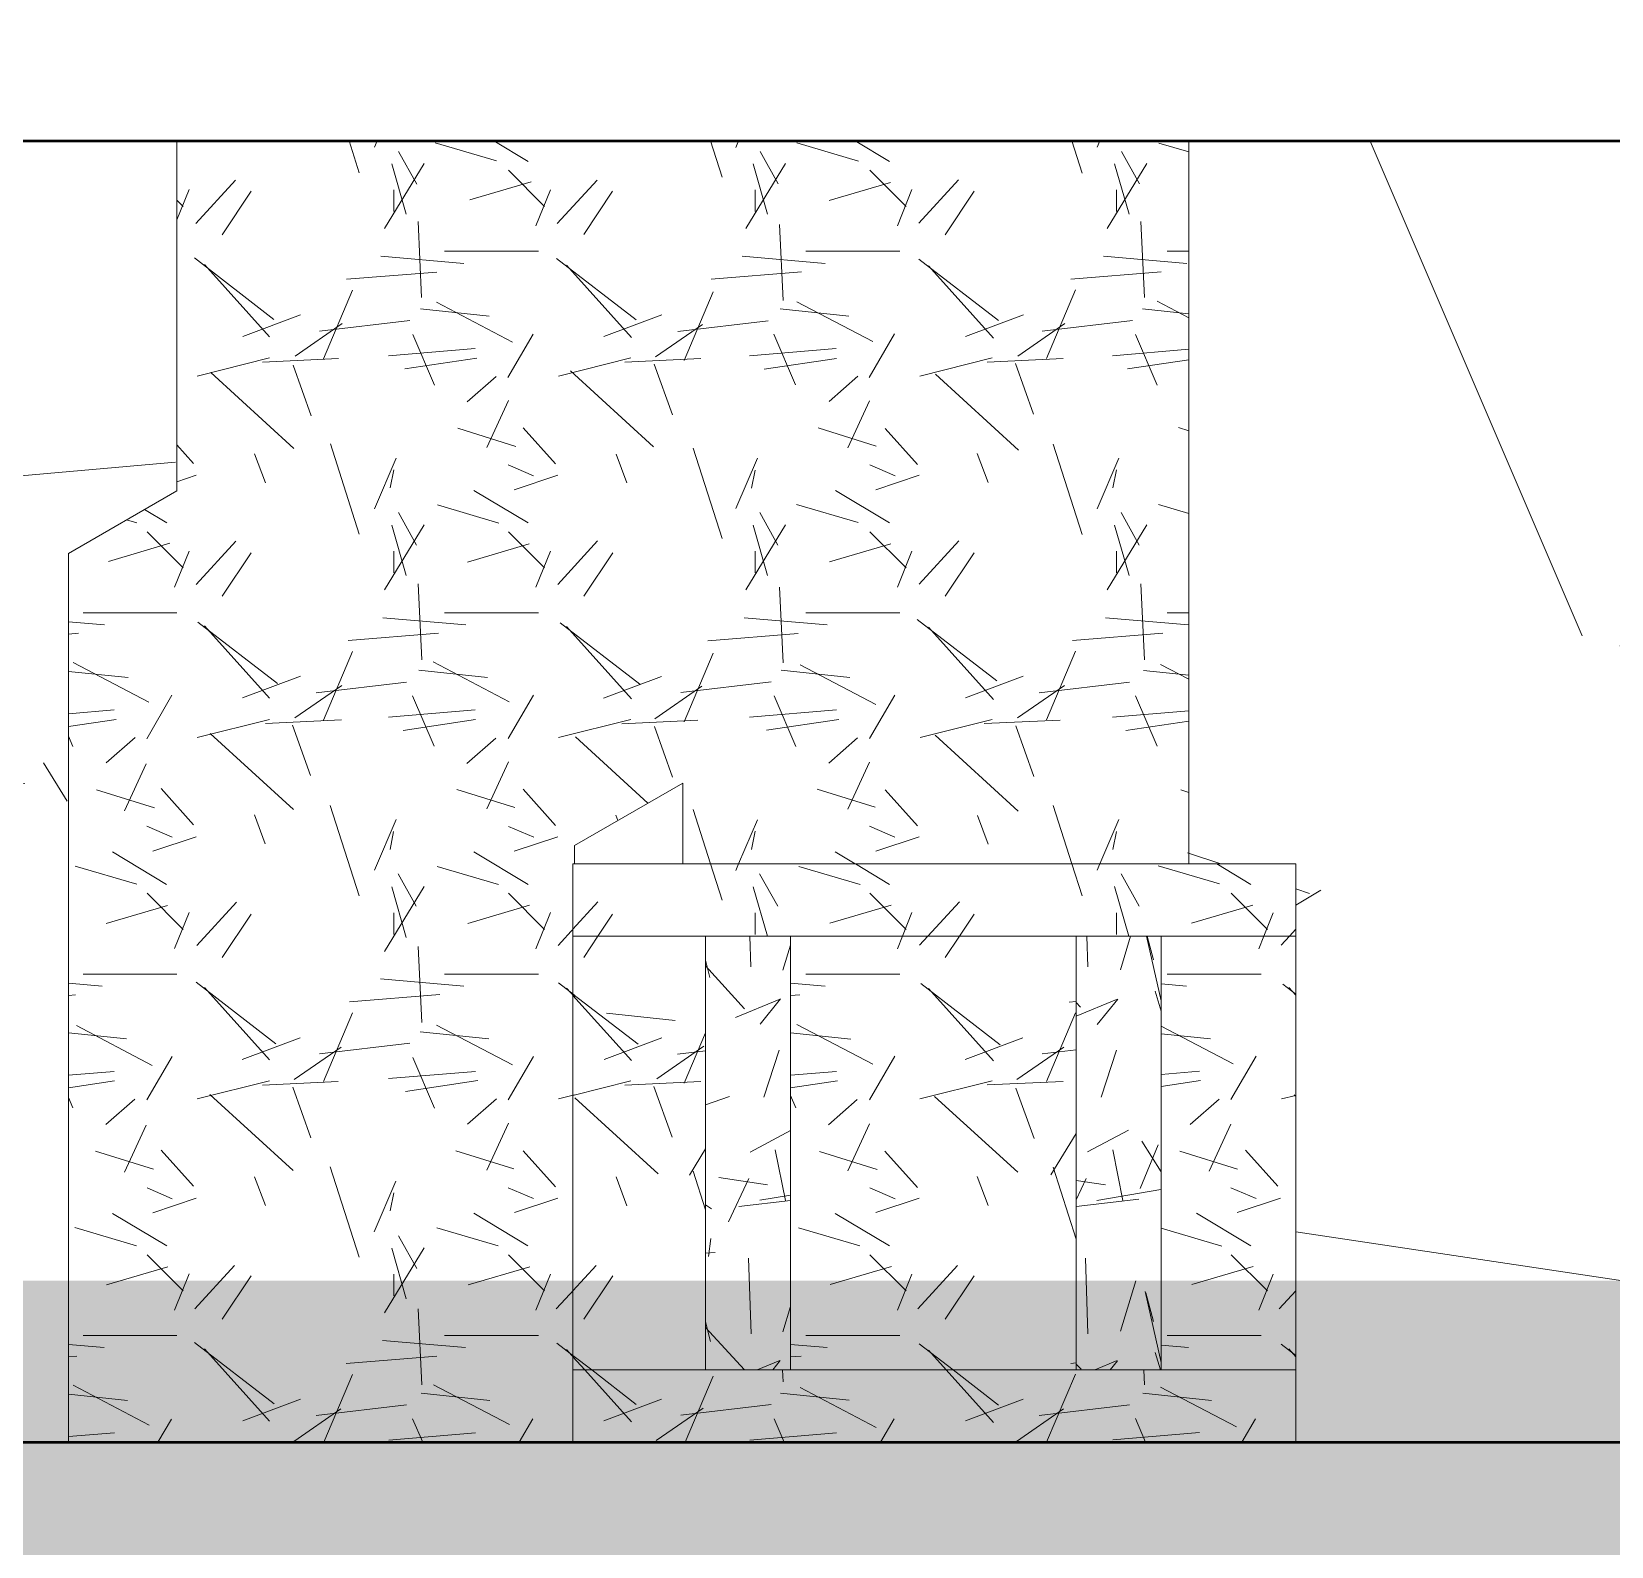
# Model space of a CAD drawing. Header units: feet. Extents: x 4475 to 7025, y -5344 to -4239.
# Drawn here: x 6682.28 to 6693.2, y -4333.82 to -4323.34 of the extents above; entities that cross this region are included whole.
import ezdxf

# ---------------------------------------------------------------- set-up
doc = ezdxf.new("R2010")
doc.units = ezdxf.units.FT
doc.header["$MEASUREMENT"] = 0
for name, color, linetype, lineweight in [('A-DETL-THIN', 151, 'Continuous', 9), ('A-FLOR', 192, 'Continuous', 13), ('A-WALL', 113, 'Continuous', 9), ('A-WALL-PATT', 111, 'Continuous', 13)]:
    doc.layers.add(name, color=color, linetype=linetype, lineweight=lineweight)
pattern_1 = [(228.013, (-215.967, 108), (-239.9989413048833, -270.0010021343165), [4.036, -399.573]), (184.97, (-218.667, 105), (360.0003236346671, 30.00211492436711), [6.926, -685.678]), (132.51, (-225.567, 104.4), (299.9971683038152, -330.0022305116928), [4.883999999999999, -483.481]), (267.2739999999999, (-237.267, 96.9), (29.99679649168115, 600.0003233609434), [6.307, -624.4069999999999]), (292.834, (-237.567, 90.6), (-150.0022592402545, 359.9987489656311), [6.185, -612.281]), (357.274, (-235.167, 84.9), (-600.0003233609434, 29.99679649168113), [6.307, -624.4069999999999]), (37.694, (-228.867, 84.6), (-390.0009265899155, -299.9981378692331), [8.341000000000001, -825.745]), (72.255, (-222.267, 89.7), (210.0037447243963, 659.998976711124), [7.875, -779.59]), (121.43, (-219.867, 97.2), (-240.0028834568721, 389.9983220481687), [6.327999999999999, -626.5219999999999]), (175.236, (-223.167, 102.6), (329.9993796356457, -30.00166198877936), [7.225, -354.023]), (222.397, (-230.367, 103.2), (-360.0027680582915, -329.9974716837473), [9.342999999999998, -925.001]), (138.814, (-207.567, 96.6), (-209.9997065126242, 180.0004392567188), [3.189, -315.715]), (171.4690000000001, (-209.967, 98.7), (390.0002053866395, -60.00125401505348), [6.067, -600.645]), (225, (-215.967, 99.6), (3.552713678800501e-15, -29.99971229862047), [4.243, -38.184]), (203.199, (-218.067, 103.2), (149.9995756617798, 60.00128391364628), [2.285, -226.188]), (291.801, (-220.167, 102.3), (-29.99936713589376, 90.00061687258514), [3.231, -158.324]), (30.964, (-218.967, 99.3), (89.9996300442654, 60.00036293969697), [5.247999999999999, -169.681]), (161.565, (-214.467, 102), (60.00008084426817, -30.00026552684633), [3.795, -91.074]), (16.39, (-237.567, 102.3), (299.9996422809709, 90.00251610532591), [5.315999999999999, -526.2849999999999]), (70.346, (-232.467, 103.8), (-120.0009292892917, -329.9994507854618), [4.46, -441.522]), (293.199, (-214.467, 108), (-60.00128391364633, 149.9995756617798), [4.568999999999999, -223.904]), (343.61, (-212.667, 103.8), (-299.9996422809709, 90.00251610532591), [5.316, -526.285]), (339.444, (-237.567, 83.7), (-150.0003327236797, 59.99973827264058), [5.126, -251.194]), (294.775, (-232.767, 81.9), (-149.9993189289101, 329.9999523800922), [4.295, -425.239]), (66.801, (-214.167, 78), (60.00128391364633, 149.9995756617798), [4.568999999999999, -223.904]), (17.354, (-212.367, 82.2), (-389.9999740729878, -119.9994413448198), [5.028999999999999, -497.863]), (69.444, (-228.867, 78), (-59.99973827264057, -150.0003327236798), [2.563, -253.757]), (101.31, (-215.967, 78), (-29.9996343857993, 119.9998976446162), [1.53, -151.441]), (165.964, (-216.267, 79.5), (90.00024721700416, -29.99957662831485), [6.184999999999999, -117.509]), (186.009, (-222.267, 81), (299.9997962432353, 30.00022029948025), [5.732, -567.418]), (303.69, (-218.967, 96.6), (-29.99950264898758, 60.00029148107021), [4.327, -103.84]), (353.157, (-216.567, 93), (509.9998072626584, -60.00247769093619), [7.553999999999999, -747.827]), (60.94500000000001, (-209.067, 92.1), (-120.0014882564114, -209.9989445503152), [3.089, -305.78]), (90, (-207.567, 94.8), (-30, 30), [1.8, -28.2]), (120.256, (-222.867, 81.9), (119.9987375549786, -210.0006105472347), [4.168, -412.606]), (48.01300000000001, (-224.967, 85.5), (239.9989413048832, 270.0010021343165), [8.072000000000001, -395.537]), (0, (-219.567, 91.5), (30, 30), [7.8, -22.2]), (325.305, (-211.767, 91.5), (300.0009744324322, -209.9990352658581), [4.743, -469.598]), (254.055, (-207.867, 88.8), (-29.99913007079618, -120.000731085254), [4.367999999999999, -214.035]), (207.646, (-209.067, 84.6), (-570.0000256505866, -299.9997914321449), [7.112, -704.084]), (175.426, (-215.367, 81.3), (-389.9996302564581, 30.00068858919703), [7.524, -744.872])]

# ---------------------------------------------------------------- blocks, each defined once
blk = doc.blocks.new('Walls 2 - Walls 1-377723-BUILDING SECTION 2')
at = {"layer": 'A-WALL-PATT', "lineweight": 9}
h = blk.add_hatch(dxfattribs=at)
h.set_pattern_fill('FP2_12', color=256, style=0, pattern_type=2)
h.set_pattern_definition(pattern_1)
h.paths.add_polyline_path([(-241.4351579863116, 41.99999999999982), (-241.4351579863116, 47.99999999999999), (-301.4351579863117, 47.99999999999999), (-301.4351579863117, 41.99999999999982), (-253.8404165786882, 41.99999999999982)])
h = blk.add_hatch(dxfattribs=at)
h.set_pattern_fill('FP2_12', color=256, style=0, pattern_type=2)
h.set_pattern_definition(pattern_1)
h.paths.add_polyline_path([(-290.2690135970759, 5.999999999999829), (-290.2690135970759, 41.99999999999982), (-301.4351579863118, 41.99999999999982), (-301.4351579863118, 5.999999999999829), (-290.3751234400583, 5.999999999999829)])
h = blk.add_hatch(dxfattribs=at)
h.set_pattern_fill('FP2_16', color=256, style=0, pattern_type=2)
h.set_pattern_definition([(237.527, (-295.612, 108), (-169.7074221863553, -269.998457691636), [3.556, -352.042]), (187.011, (-297.521, 105), (254.5585177185957, 30.00070950680013), [4.916, -486.663]), (122.951, (-302.4, 104.4), (212.1349152640487, -329.9980269924578), [4.29, -424.72]), (268.071, (-310.673, 96.9), (21.21864166853396, 599.9997743514095), [6.303999999999999, -624.053]), (286.58, (-310.885, 90.6), (-106.0672107659253, 359.9992784775225), [5.947, -588.78]), (356.147, (-309.188, 84.9), (-424.2639069064048, 30.00201597415584), [4.465, -442.021]), (47.539, (-304.733, 84.6), (-275.771505250567, -299.9997323698163), [6.912999999999999, -684.39]), (77.25, (-300.067, 89.7), (148.4941703392994, 659.999780543566), [7.69, -761.2710000000001]), (113.37, (-298.37, 97.2), (-169.7045651702804, 390.0004294463866), [5.882999999999999, -582.378]), (173.279, (-300.703, 102.6), (233.3457019473421, -29.99871131735772), [5.125999999999999, -251.194]), (232.244, (-305.794, 103.2), (-254.5587071760684, -330.0003575326415), [7.968, -788.8689999999999]), (128.942, (-289.672, 96.6), (-148.4908106652939, 180.0008985698789), [2.7, -267.3]), (168.023, (-291.369, 98.7), (275.7719176256661, -60.00108280741983), [4.337, -429.3680000000001]), (234.736, (-295.612, 99.6), (0.0005464743636949265, -30.00036775943531), [3.674, -33.068]), (211.22, (-297.097, 103.2), (106.0652750707924, 60.00039728332757), [1.736, -171.901]), (285.793, (-298.582, 102.3), (-21.21339084856544, 89.99988971496576), [3.118, -152.767]), (40.316, (-297.733, 99.3), (63.63944910367641, 60.00083472569843), [4.173, -134.931]), (154.761, (-294.551, 102), (42.4266068682911, -29.99932130304742), [2.814, -67.542]), (22.585, (-310.885, 102.3), (212.1319595573764, 90.00116341663383), [3.906, -386.671]), (75.827, (-307.279, 103.8), (-84.8524468257976, -329.9997493782006), [4.332, -428.854]), (286.859, (-294.551, 108), (-42.42617587095545, 150.0004858824356), [4.388999999999999, -215.042]), (337.415, (-293.278, 103.8), (-212.1319595573764, 90.00116341663383), [3.906, -386.671]), (332.062, (-310.885, 83.7), (-106.0667726004613, 59.99961312476975), [3.842, -188.252]), (288.074, (-307.491, 81.9), (-106.0636075544594, 330.0006377001924), [4.102, -406.141]), (73.141, (-294.339, 78), (42.42617587095545, 150.0004858824356), [4.388999999999999, -215.042]), (23.843, (-293.066, 82.2), (-275.7707279604024, -120.0016681600291), [3.711, -367.369]), (75.149, (-304.733, 78), (-42.42630092537807, -150.0005481816292), [2.483, -245.811]), (98.049, (-295.612, 78), (-21.2123628848161, 120.0000041910119), [1.515, -149.978]), (160.529, (-295.824, 79.5), (63.63974843397557, -29.99969100274707), [4.499999999999999, -85.49999999999999]), (188.467, (-300.067, 81), (212.1319833182129, 29.99922776475177), [4.074999999999999, -403.4169999999999]), (295.239, (-297.733, 96.6), (-21.2126390515554, 59.99979374521572), [3.98, -95.51899999999998]), (350.368, (-296.036, 93), (360.6242632967685, -60.00230504458116), [5.379, -532.533]), (68.55300000000001, (-290.733, 92.1), (-84.85378193032992, -209.9991704367425), [2.901, -287.185]), (90, (-289.672, 94.8), (-21.213, 30), [1.8, -28.2]), (112.415, (-300.491, 81.9), (84.85252102067754, -209.9999684605583), [3.894, -385.528]), (57.527, (-301.976, 85.5), (169.7074221863553, 269.998457691636), [7.112, -348.486]), (0, (-298.157, 91.5), (21.213, 30), [5.515, -15.698]), (315.6060000000001, (-292.642, 91.5), (212.1326265376749, -209.9998619600198), [3.859, -382.081]), (258.578, (-289.884, 88.8), (-21.21408049376584, -119.99946110214), [4.285, -209.958]), (216.53, (-290.733, 84.6), (-403.0523724945016, -299.9984519619285), [5.544, -548.8480000000001]), (173.545, (-295.188, 81.3), (-275.7714446478126, 30.001199923643), [5.337000000000001, -528.376])])
h.paths.add_polyline_path([(-290.2690135970759, 5.999999999999829), (-283.2156427976848, 5.999999999999829), (-283.2156427976848, 41.99999999999982), (-290.2690135970759, 41.99999999999982), (-290.2690135970759, 25.98404774980338)])
h = blk.add_hatch(dxfattribs=at)
h.set_pattern_fill('FP2_12', color=256, style=0, pattern_type=2)
h.set_pattern_definition(pattern_1)
h.paths.add_polyline_path([(-283.2156427976848, 5.999999999999829), (-259.4885287857032, 5.999999999999829), (-259.4885287857032, 41.99999999999982), (-283.2156427976848, 41.99999999999982), (-283.2156427976848, 25.98404774980338)])
h = blk.add_hatch(dxfattribs=at)
h.set_pattern_fill('FP2_17', color=256, style=0, pattern_type=2)
h.set_pattern_definition([(237.527, (-182.76, 108), (-169.7074221863553, -269.998457691636), [3.556, -352.042]), (187.011, (-184.669, 105), (254.5585177185957, 30.00070950680013), [4.916, -486.663]), (122.951, (-189.548, 104.4), (212.1349152640487, -329.9980269924578), [4.29, -424.72]), (268.071, (-197.822, 96.9), (21.21864166853396, 599.9997743514095), [6.303999999999999, -624.053]), (286.58, (-198.034, 90.6), (-106.0672107659253, 359.9992784775225), [5.947, -588.78]), (356.147, (-196.337, 84.9), (-424.2639069064048, 30.00201597415584), [4.465, -442.021]), (47.539, (-191.882, 84.6), (-275.771505250567, -299.9997323698163), [6.912999999999999, -684.39]), (77.25, (-187.215, 89.7), (148.4941703392994, 659.999780543566), [7.69, -761.2710000000001]), (113.37, (-185.518, 97.2), (-169.7045651702804, 390.0004294463866), [5.882999999999999, -582.378]), (173.279, (-187.851, 102.6), (233.3457019473421, -29.99871131735772), [5.125999999999999, -251.194]), (232.244, (-192.943, 103.2), (-254.5587071760684, -330.0003575326415), [7.968, -788.8689999999999]), (128.942, (-176.821, 96.6), (-148.4908106652939, 180.0008985698789), [2.7, -267.3]), (168.023, (-178.518, 98.7), (275.7719176256661, -60.00108280741983), [4.337, -429.3680000000001]), (234.736, (-182.76, 99.6), (0.0005464743636949265, -30.00036775943531), [3.674, -33.068]), (211.22, (-184.245, 103.2), (106.0652750707924, 60.00039728332757), [1.736, -171.901]), (285.793, (-185.73, 102.3), (-21.21339084856544, 89.99988971496576), [3.118, -152.767]), (40.316, (-184.882, 99.3), (63.63944910367641, 60.00083472569843), [4.173, -134.931]), (154.761, (-181.7, 102), (42.4266068682911, -29.99932130304742), [2.814, -67.542]), (22.585, (-198.034, 102.3), (212.1319595573764, 90.00116341663383), [3.906, -386.671]), (75.827, (-194.428, 103.8), (-84.8524468257976, -329.9997493782006), [4.332, -428.854]), (286.859, (-181.7, 108), (-42.42617587095545, 150.0004858824356), [4.388999999999999, -215.042]), (337.415, (-180.427, 103.8), (-212.1319595573764, 90.00116341663383), [3.906, -386.671]), (332.062, (-198.034, 83.7), (-106.0667726004613, 59.99961312476975), [3.842, -188.252]), (288.074, (-194.64, 81.9), (-106.0636075544594, 330.0006377001924), [4.102, -406.141]), (73.141, (-181.487, 78), (42.42617587095545, 150.0004858824356), [4.388999999999999, -215.042]), (23.843, (-180.215, 82.2), (-275.7707279604024, -120.0016681600291), [3.711, -367.369]), (75.149, (-191.882, 78), (-42.42630092537807, -150.0005481816292), [2.483, -245.811]), (98.049, (-182.76, 78), (-21.2123628848161, 120.0000041910119), [1.515, -149.978]), (160.529, (-182.972, 79.5), (63.63974843397557, -29.99969100274707), [4.499999999999999, -85.49999999999999]), (188.467, (-187.215, 81), (212.1319833182129, 29.99922776475177), [4.074999999999999, -403.4169999999999]), (295.239, (-184.882, 96.6), (-21.2126390515554, 59.99979374521572), [3.98, -95.51899999999998]), (350.368, (-183.185, 93), (360.6242632967685, -60.00230504458116), [5.379, -532.533]), (68.55300000000001, (-177.881, 92.1), (-84.85378193032992, -209.9991704367425), [2.901, -287.185]), (90, (-176.821, 94.8), (-21.213, 30), [1.8, -28.2]), (112.415, (-187.639, 81.9), (84.85252102067754, -209.9999684605583), [3.894, -385.528]), (57.527, (-189.124, 85.5), (169.7074221863553, 269.998457691636), [7.112, -348.486]), (0, (-185.306, 91.5), (21.213, 30), [5.515, -15.698]), (315.6060000000001, (-179.79, 91.5), (212.1326265376749, -209.9998619600198), [3.859, -382.081]), (258.578, (-177.033, 88.8), (-21.21408049376584, -119.99946110214), [4.285, -209.958]), (216.53, (-177.881, 84.6), (-403.0523724945016, -299.9984519619285), [5.544, -548.8480000000001]), (173.545, (-182.336, 81.3), (-275.7714446478126, 30.001199923643), [5.337000000000001, -528.376])])
h.paths.add_polyline_path([(-252.4351579863119, 5.999999999999829), (-252.4351579863119, 41.99999999999982), (-259.4885287857032, 41.99999999999982), (-259.4885287857032, 5.999999999999829), (-253.8404165786881, 5.999999999999829)])
h = blk.add_hatch(dxfattribs=at)
h.set_pattern_fill('FP2_15', color=256, style=0, pattern_type=2)
h.set_pattern_definition([(228.013, (-215.967, 108), (-239.9989413048833, -270.0010021343165), [4.036, -399.573]), (184.97, (-218.667, 105), (360.0003236346671, 30.00211492436711), [6.926, -685.678]), (132.51, (-225.567, 104.4), (299.9971683038152, -330.0022305116928), [4.883999999999999, -483.481]), (267.2739999999999, (-237.267, 96.9), (29.99679649168115, 600.0003233609434), [6.307, -624.4069999999999]), (292.834, (-237.567, 90.6), (-150.0022592402545, 359.9987489656311), [6.185, -612.281]), (357.274, (-235.167, 84.9), (-600.0003233609434, 29.99679649168113), [6.307, -624.4069999999999]), (37.694, (-228.867, 84.6), (-390.0009265899155, -299.9981378692331), [8.341000000000001, -825.745]), (72.255, (-222.267, 89.7), (210.0037447243963, 659.998976711124), [7.875, -779.59]), (121.43, (-219.867, 97.2), (-240.0028834568721, 389.9983220481687), [6.327999999999999, -626.5219999999999]), (175.236, (-223.167, 102.6), (329.9993796356457, -30.00166198877936), [7.225, -354.023]), (222.397, (-230.367, 103.2), (-360.0027680582915, -329.9974716837473), [9.342999999999998, -925.001]), (138.814, (-207.567, 96.6), (-209.9997065126242, 180.0004392567188), [3.189, -315.715]), (171.4690000000001, (-209.967, 98.7), (390.0002053866395, -60.00125401505348), [6.067, -600.645]), (225, (-215.967, 99.6), (3.552713678800501e-15, -29.99971229862047), [4.243, -38.184]), (203.199, (-218.067, 103.2), (149.9995756617798, 60.00128391364628), [2.285, -226.188]), (291.801, (-220.167, 102.3), (-29.99936713589376, 90.00061687258514), [3.231, -158.324]), (30.964, (-218.967, 99.3), (89.9996300442654, 60.00036293969697), [5.247999999999999, -169.681]), (161.565, (-214.467, 102), (60.00008084426817, -30.00026552684633), [3.795, -91.074]), (16.39, (-237.567, 102.3), (299.9996422809709, 90.00251610532591), [5.315999999999999, -526.2849999999999]), (70.346, (-232.467, 103.8), (-120.0009292892917, -329.9994507854618), [4.46, -441.522]), (293.199, (-214.467, 108), (-60.00128391364633, 149.9995756617798), [4.568999999999999, -223.904]), (343.61, (-212.667, 103.8), (-299.9996422809709, 90.00251610532591), [5.316, -526.285]), (339.444, (-237.567, 83.7), (-150.0003327236797, 59.99973827264058), [5.126, -251.194]), (294.775, (-232.767, 81.9), (-149.9993189289101, 329.9999523800922), [4.295, -425.239]), (66.801, (-214.167, 78), (60.00128391364633, 149.9995756617798), [4.568999999999999, -223.904]), (17.354, (-212.367, 82.2), (-389.9999740729878, -119.9994413448198), [5.028999999999999, -497.863]), (69.444, (-228.867, 78), (-59.99973827264057, -150.0003327236798), [2.563, -253.757]), (101.31, (-215.967, 78), (-29.9996343857993, 119.9998976446162), [1.53, -151.441]), (165.964, (-216.267, 79.5), (90.00024721700416, -29.99957662831485), [6.184999999999999, -117.509]), (186.009, (-222.267, 81), (299.9997962432353, 30.00022029948025), [5.731, -567.418]), (303.69, (-218.967, 96.6), (-29.99950264898758, 60.00029148107021), [4.327, -103.84]), (353.157, (-216.567, 93), (509.9998072626584, -60.00247769093619), [7.553999999999999, -747.827]), (60.94500000000001, (-209.067, 92.1), (-120.0014882564114, -209.9989445503152), [3.089, -305.78]), (90, (-207.567, 94.8), (-30, 30), [1.8, -28.2]), (120.256, (-222.867, 81.9), (119.9987375549786, -210.0006105472347), [4.168, -412.606]), (48.01300000000001, (-224.967, 85.5), (239.9989413048832, 270.0010021343165), [8.072000000000001, -395.537]), (0, (-219.567, 91.5), (30, 30), [7.8, -22.2]), (325.305, (-211.767, 91.5), (300.0009744324322, -209.9990352658581), [4.743, -469.598]), (254.055, (-207.867, 88.8), (-29.99913007079618, -120.000731085254), [4.367999999999999, -214.035]), (207.646, (-209.067, 84.6), (-570.0000256505866, -299.9997914321449), [7.112, -704.084]), (175.426, (-215.367, 81.3), (-389.9996302564581, 30.00068858919703), [7.524, -744.872])])
h.paths.add_polyline_path([(-244.7067398633456, 5.999999999999829), (-241.4351579863118, 5.999999999999829), (-241.4351579863118, 41.99999999999982), (-252.4351579863118, 41.99999999999982), (-252.4351579863118, 5.999999999999829)])
h = blk.add_hatch(dxfattribs=at)
h.set_pattern_fill('FP2_12', color=256, style=0, pattern_type=2)
h.set_pattern_definition(pattern_1)
h.paths.add_polyline_path([(-244.7067398633456, -1.70530256582424e-13), (-241.4351579863118, -1.70530256582424e-13), (-241.4351579863118, 5.999999999999829), (-301.4351579863118, 5.999999999999829), (-301.4351579863118, -1.70530256582424e-13), (-253.8404165786882, -1.70530256582424e-13)])
at = {"layer": 'A-WALL'}
for p, q in [((-301.4351579863115, 47.99999999999999), (-241.4351579863115, 47.99999999999999)), ((-301.4351579863115, 41.99999999999999), (-301.4351579863115, 47.99999999999999)), ((-241.4351579863116, 47.99999999999999), (-241.4351579863116, 41.99999999999999)), ((-301.4351579863116, 41.99999999999999), (-301.4351579863116, 5.999999999999999)), ((-241.4351579863115, 41.99999999999999), (-301.4351579863115, 41.99999999999999)), ((-290.2690135970757, 5.999999999999999), (-290.2690135970757, 41.99999999999999)), ((-283.2156427976846, 41.99999999999999), (-283.2156427976846, 5.999999999999999)), ((-259.4885287857031, 5.999999999999999), (-259.4885287857031, 41.99999999999999)), ((-252.4351579863117, 41.99999999999999), (-252.4351579863117, 5.999999999999999)), ((-301.4351579863116, 5.999999999999999), (-241.4351579863116, 5.999999999999999)), ((-301.4351579863116, 5.999999999999999), (-301.4351579863116, 0)), ((-241.4351579863116, 0), (-241.4351579863116, 5.999999999999999))]:
    blk.add_line(p, q, dxfattribs=at)
blk = doc.blocks.new('Walls 3 - Walls 1-847527-BUILDING SECTION 2')
at = {"layer": 'A-WALL-PATT', "lineweight": 9}
h = blk.add_hatch(dxfattribs=at)
h.set_pattern_fill('FP2_19', color=256, style=0, pattern_type=2)
h.set_pattern_definition([(228.013, (-215.967, 108), (-239.9989413048833, -270.0010021343165), [4.036, -399.573]), (184.97, (-218.667, 105), (360.0003236346671, 30.00211492436711), [6.926, -685.678]), (132.51, (-225.567, 104.4), (299.9971683038152, -330.0022305116928), [4.883999999999999, -483.481]), (267.2739999999999, (-237.267, 96.9), (29.99679649168115, 600.0003233609434), [6.307, -624.4069999999999]), (292.834, (-237.567, 90.6), (-150.0022592402545, 359.9987489656311), [6.185, -612.281]), (357.274, (-235.167, 84.9), (-600.0003233609434, 29.99679649168113), [6.307, -624.4069999999999]), (37.694, (-228.867, 84.6), (-390.0009265899155, -299.9981378692331), [8.341000000000001, -825.745]), (72.255, (-222.267, 89.7), (210.0037447243963, 659.998976711124), [7.875, -779.59]), (121.43, (-219.867, 97.2), (-240.0028834568721, 389.9983220481687), [6.329, -626.5219999999999]), (175.236, (-223.167, 102.6), (329.9993796356457, -30.00166198877936), [7.225, -354.023]), (222.397, (-230.367, 103.2), (-360.0027680582915, -329.9974716837473), [9.342999999999998, -925.001]), (138.814, (-207.567, 96.6), (-209.9997065126242, 180.0004392567188), [3.189, -315.715]), (171.4690000000001, (-209.967, 98.7), (390.0002053866395, -60.00125401505348), [6.067, -600.645]), (225, (-215.967, 99.6), (3.552713678800501e-15, -29.99971229862047), [4.243, -38.184]), (203.199, (-218.067, 103.2), (149.9995756617798, 60.00128391364628), [2.285, -226.188]), (291.801, (-220.167, 102.3), (-29.99936713589376, 90.00061687258514), [3.231, -158.324]), (30.964, (-218.967, 99.3), (89.9996300442654, 60.00036293969697), [5.247999999999999, -169.681]), (161.565, (-214.467, 102), (60.00008084426817, -30.00026552684633), [3.795, -91.074]), (16.39, (-237.567, 102.3), (299.9996422809709, 90.00251610532591), [5.315999999999999, -526.2849999999999]), (70.346, (-232.467, 103.8), (-120.0009292892917, -329.9994507854618), [4.46, -441.522]), (293.199, (-214.467, 108), (-60.00128391364633, 149.9995756617798), [4.568999999999999, -223.904]), (343.61, (-212.667, 103.8), (-299.9996422809709, 90.00251610532591), [5.316, -526.285]), (339.444, (-237.567, 83.7), (-150.0003327236797, 59.99973827264058), [5.126, -251.194]), (294.775, (-232.767, 81.9), (-149.9993189289101, 329.9999523800922), [4.295, -425.239]), (66.801, (-214.167, 78), (60.00128391364633, 149.9995756617798), [4.568999999999999, -223.904]), (17.354, (-212.367, 82.2), (-389.9999740729878, -119.9994413448198), [5.028999999999999, -497.863]), (69.444, (-228.867, 78), (-59.99973827264057, -150.0003327236798), [2.563, -253.757]), (101.31, (-215.967, 78), (-29.9996343857993, 119.9998976446162), [1.53, -151.441]), (165.964, (-216.267, 79.5), (90.00024721700416, -29.99957662831485), [6.184999999999999, -117.509]), (186.009, (-222.267, 81), (299.9997962432353, 30.00022029948025), [5.732, -567.418]), (303.69, (-218.967, 96.6), (-29.99950264898758, 60.00029148107021), [4.327, -103.84]), (353.157, (-216.567, 93), (509.9998072626584, -60.00247769093619), [7.553999999999999, -747.827]), (60.94500000000001, (-209.067, 92.1), (-120.0014882564114, -209.9989445503152), [3.089, -305.78]), (90, (-207.567, 94.8), (-30, 30), [1.8, -28.2]), (120.256, (-222.867, 81.9), (119.9987375549786, -210.0006105472347), [4.168, -412.606]), (48.01300000000001, (-224.967, 85.5), (239.9989413048832, 270.0010021343165), [8.072000000000001, -395.537]), (0, (-219.567, 91.5), (30, 30), [7.8, -22.2]), (325.305, (-211.767, 91.5), (300.0009744324322, -209.9990352658581), [4.743, -469.598]), (254.055, (-207.867, 88.8), (-29.99913007079618, -120.000731085254), [4.367999999999999, -214.035]), (207.646, (-209.067, 84.6), (-570.0000256505866, -299.9997914321449), [7.112, -704.084]), (175.426, (-215.367, 81.3), (-389.9996302564581, 30.00068858919703), [7.524, -744.872])])
h.paths.add_polyline_path([(-235.5730631480031, -1.70530256582424e-13), (-199.4351579863098, -1.70530256582424e-13), (-199.4351579863101, 73.76253346109881), (-208.4351579863098, 78.95868588380533), (-208.43515798631, 108), (-292.4351579863116, 108), (-292.4351579863116, 47.99999999999999), (-250.4351579863116, 47.99999999999999), (-250.4351579863098, 54.70997457784102), (-241.4351579863101, 49.51382215513433), (-241.4351579863099, -1.70530256582424e-13)])
h.paths.add_polyline_path([(-292.4351579863116, 261.0000000000008), (-235.4351579863124, 317.9999999999998), (-208.4351579863105, 290.9999999999979), (-208.4351579863107, 341.9999999999999), (-292.4351579863116, 341.9999999999998), (-292.4351579863116, 298.0211725316429)])
at = {"layer": 'A-WALL'}
for p, q in [((-292.4351579863114, 47.99999999999999), (-292.4351579863114, 108)), ((-208.4351579863097, 78.95868588380533), (-208.4351579863098, 108)), ((-199.4351579863099, 73.76253346109885), (-208.4351579863097, 78.95868588380533)), ((-199.4351579863097, -6.3948846218409e-14), (-199.43515798631, 73.76253346109881)), ((-250.4351579863114, 47.99999999999999), (-250.4351579863114, 54.70997457784191)), ((-250.4351579863097, 54.70997457784089), (-241.4351579863099, 49.51382215513441)), ((-241.4351579863099, 49.51382215513443), (-241.4351579863099, 48.00000000000001))]:
    blk.add_line(p, q, dxfattribs=at)
blk = doc.blocks.new('xzx')
at = {"layer": 'A-WALL-PATT', "lineweight": 9}
h = blk.add_hatch(dxfattribs=at)
h.set_pattern_fill('FP2_15', color=256, style=0, pattern_type=2)
h.set_pattern_definition([(228.013, (7019.455288989881, -3423.489930648183), (-239.9989413048833, -270.0010021343165), [4.035999999999995, -399.5729999999997]), (184.97, (7016.755288989882, -3426.489930648183), (360.0003236346671, 30.00211492436711), [6.926, -685.678]), (132.51, (7009.855288989882, -3427.089930648183), (299.9971683038152, -330.0022305116928), [4.883999999999999, -483.481]), (267.2739999999999, (6998.155288989881, -3434.589930648183), (29.99679649168115, 600.0003233609434), [6.307, -624.4069999999999]), (292.834, (6997.855288989882, -3440.889930648183), (-150.0022592402545, 359.9987489656311), [6.185, -612.281]), (357.274, (7000.255288989882, -3446.589930648183), (-600.0003233609434, 29.99679649168113), [6.307, -624.4069999999999]), (37.694, (7006.555288989882, -3446.889930648183), (-390.0009265899155, -299.9981378692331), [8.341000000000001, -825.745]), (72.255, (7013.155288989881, -3441.789930648183), (210.0037447243963, 659.998976711124), [7.875, -779.59]), (121.43, (7015.555288989882, -3434.289930648183), (-240.0028834568721, 389.9983220481687), [6.327999999999999, -626.5219999999999]), (175.236, (7012.255288989882, -3428.889930648183), (329.9993796356457, -30.00166198877936), [7.225, -354.023]), (222.397, (7005.055288989882, -3428.289930648183), (-360.0027680582915, -329.9974716837473), [9.342999999999988, -925.0009999999993]), (138.814, (7027.855288989882, -3434.889930648183), (-209.9997065126242, 180.0004392567188), [3.189, -315.715]), (171.4690000000001, (7025.455288989881, -3432.789930648183), (390.0002053866395, -60.00125401505348), [6.067, -600.645]), (225, (7019.455288989881, -3431.889930648183), (3.552713678800501e-15, -29.99971229862047), [4.243, -38.184]), (203.199, (7017.355288989882, -3428.289930648183), (149.9995756617798, 60.00128391364628), [2.285, -226.188]), (291.801, (7015.255288989882, -3429.189930648183), (-29.99936713589376, 90.00061687258514), [3.231, -158.324]), (30.964, (7016.455288989881, -3432.189930648183), (89.9996300442654, 60.00036293969697), [5.247999999999999, -169.681]), (161.565, (7020.955288989881, -3429.489930648183), (60.00008084426817, -30.00026552684633), [3.795, -91.074]), (16.39, (6997.855288989882, -3429.189930648183), (299.9996422809709, 90.00251610532591), [5.315999999999994, -526.2849999999992]), (70.346, (7002.955288989881, -3427.689930648183), (-120.0009292892917, -329.9994507854618), [4.46, -441.522]), (293.199, (7020.955288989881, -3423.489930648183), (-60.00128391364633, 149.9995756617798), [4.568999999999994, -223.9039999999998]), (343.61, (7022.755288989882, -3427.689930648183), (-299.9996422809709, 90.00251610532591), [5.316, -526.285]), (339.444, (6997.855288989882, -3447.789930648183), (-150.0003327236797, 59.99973827264058), [5.126, -251.194]), (294.775, (7002.655288989881, -3449.589930648183), (-149.9993189289101, 329.9999523800922), [4.295, -425.239]), (66.801, (7021.255288989882, -3453.489930648183), (60.00128391364633, 149.9995756617798), [4.568999999999994, -223.9039999999998]), (17.35400000000001, (7023.055288989882, -3449.289930648183), (-389.9999740729878, -119.9994413448198), [5.028999999999999, -497.863]), (69.444, (7006.555288989882, -3453.489930648183), (-59.99973827264057, -150.0003327236798), [2.563, -253.757]), (101.3099999999999, (7019.455288989881, -3453.489930648183), (-29.9996343857993, 119.9998976446162), [1.53, -151.4409999999999]), (165.964, (7019.155288989881, -3451.989930648183), (90.00024721700416, -29.99957662831485), [6.184999999999993, -117.5089999999999]), (186.009, (7013.155288989881, -3450.489930648183), (299.9997962432353, 30.00022029948025), [5.731, -567.418]), (303.69, (7016.455288989881, -3434.889930648183), (-29.99950264898758, 60.00029148107021), [4.327, -103.84]), (353.157, (7018.855288989882, -3438.489930648183), (509.9998072626584, -60.00247769093619), [7.553999999999999, -747.827]), (60.94500000000001, (7026.355288989882, -3439.389930648183), (-120.0014882564114, -209.9989445503152), [3.089, -305.78]), (90, (7027.855288989882, -3436.689930648183), (-30, 30), [1.8, -28.2]), (120.256, (7012.555288989882, -3449.589930648183), (119.9987375549786, -210.0006105472347), [4.168, -412.606]), (48.01300000000001, (7010.455288989881, -3445.989930648183), (239.9989413048832, 270.0010021343165), [8.072000000000001, -395.537]), (0, (7015.855288989882, -3439.989930648183), (30, 30), [7.8, -22.2]), (325.305, (7023.655288989881, -3439.989930648183), (300.0009744324322, -209.9990352658581), [4.743, -469.598]), (254.055, (7027.555288989882, -3442.689930648183), (-29.99913007079618, -120.000731085254), [4.367999999999994, -214.0349999999998]), (207.646, (7026.355288989882, -3446.889930648183), (-570.0000256505866, -299.9997914321449), [7.112, -704.084]), (175.426, (7020.055288989882, -3450.189930648183), (-389.9996302564581, 30.00068858919703), [7.524, -744.872])])
h.paths.add_polyline_path([(7023.360978699401, -4239.358964833069), (7017.923478699404, -4239.358964833069), (7017.923478699404, -4235.358964833071), (7017.173478699404, -4235.358964833071), (7017.173478699404, -4230.358964833073), (7023.423478699401, -4230.358964833073), (7023.423478699401, -4231.129798166406), (7023.360978699401, -4231.129798166406), (7023.360978699401, -4236.330551926122), (7023.341457702026, -4236.326539122258), (7023.341457702026, -4236.297822326402), (7023.249029447911, -4236.280958229044), (7023.243032505176, -4236.311462783142), (7023.248855695646, -4236.311462783142), (7023.243032505176, -4236.335213808106), (7023.247809339504, -4236.337347692528), (7023.243571293826, -4236.348156262799), (7023.248209077068, -4236.360589381547), (7023.245420200312, -4236.375709687116), (7023.249029447911, -4236.383070199388), (7023.243787203047, -4236.385794041388), (7023.244803517012, -4236.40667617055), (7023.24483326275, -4236.411153226946), (7023.245748288798, -4236.425663964898), (7023.249029447911, -4236.436971437097), (7023.281211895678, -4236.432640463176), (7023.341457702026, -4236.415630283343), (7023.341457702026, -4236.387377740019), (7023.360978699401, -4236.391390543883), (7023.360978699401, -4239.268964833069)])
h.paths.add_polyline_path([(7004.173478699408, -4239.358964833069), (7003.923478699409, -4239.358964833069), (7003.923478699409, -4232.358964833072), (7004.173478699408, -4232.358964833072), (7004.173478699408, -4238.610487545491)])
h.paths.add_polyline_path([(7009.423478699407, -4239.358964833069), (7008.673478699407, -4239.358964833069), (7008.673478699407, -4232.358964833072), (7008.923478699407, -4232.358964833072), (7008.923478699407, -4231.858964833072), (7003.923478699409, -4231.858964833072), (7003.923478699409, -4230.358964833073), (7010.173478699407, -4230.358964833073), (7010.173478699407, -4232.779074342755), (7009.423478699407, -4233.212087044647), (7009.423478699407, -4239.318917557944)])
h.paths.add_polyline_path([(7013.141980106599, -4235.358964833071), (7012.923478699406, -4235.358964833071), (7012.923478699406, -4235.232812986809), (7013.673478699405, -4234.799800284917), (7013.673478699405, -4235.358964833071)])
at = {"layer": 'A-DETL-THIN'}
blk.add_line((7012.923478699406, -4235.358964833071), (7012.923478699406, -4238.858964833069), dxfattribs=at)
at = {"layer": 'A-FLOR', "lineweight": 50}
for p, q in [((7023.423478699401, -4230.358964833073), (6996.423478699412, -4230.358964833073)), ((6996.423478699412, -4239.358964833069), (7023.423478699401, -4239.358964833069))]:
    blk.add_line(p, q, dxfattribs=at)
at = {"layer": 'A-WALL', "xscale": -0.08333333333330001, "yscale": 0.08333333333330001, "zscale": 0.08333333333330001}
for name, p in [('Walls 3 - Walls 1-847527-BUILDING SECTION 2', (6992.814049663886, -4239.358463611053)), ('Walls 2 - Walls 1-377723-BUILDING SECTION 2', (6992.803882200555, -4239.358964833069))]:
    blk.add_blockref(name, p, dxfattribs=at)

msp = doc.modelspace()

# ---------------------------------------------------------------- hatches: boundary and pattern name
h = msp.add_hatch()
h.set_pattern_fill('AR-CONC', color=256, scale=0.08)
h.set_pattern_definition([(49.99999999999999, (0, 0), (0.5738081460806028, -0.05020170798607609), [0.06, -0.66]), (355, (0, 0), (-0.1110010668904, 0.6017537069600095), [0.048, -0.528]), (100.45144446, (0.0478173448, -0.0041834752), (0.4628070773816896, 0.5515519927749035), [0.05099215359999999, -0.5609136895999999]), (46.18420000000001, (0, 0.16), (0.8537930645372579, -0.1324154246344612), [0.09, -0.99]), (96.63563549, (0.071149396, 0.1489653544), (0.7477295565393827, 0.7792948806196404), [0.0764882736, -0.8413710079999999]), (351.1841639899999, (0, 0.16), (0.7477295560438185, 0.7792948802159921), [0.07200000000000001, -0.7920000008]), (21, (0.08, 0.12), (0.4775256416947694, -0.3220951125322711), [0.06, -0.66]), (326.0000000000001, (0.08, 0.12), (0.1946522655372654, 0.5801200360374824), [0.048, -0.528]), (71.45144474, (0.1197938032, 0.0931587408), (0.6721779013839769, 0.2580249222450831), [0.05099215200000001, -0.5609136896]), (37.50000000000001, (0, 0), (0.009727884253832536, 0.2663150830650492), [0, -0.5216, 0, -0.536, 0, -0.53]), (7.499999999999999, (0, 0), (0.2104556299537189, 0.3155293695058882), [0, -0.3056, 0, -0.5096, 0, -0.202]), (327.5, (-0.1784, 0), (0.4270579489379272, -0.01804389738750381), [0, -0.2, 0, -0.624, 0, -0.828]), (317.5, (-0.2584, 0), (0.466548935473909, 0.08008398586585418), [0, -0.26, 0, -0.4144, 0, -0.588])])
h.paths.add_polyline_path([(6639.438749729072, -4368.979754845005), (6641.900006508567, -4368.97909625865), (6640.717750368593, -4366.97909625865), (6639.438749729072, -4366.97909625865)], flags=16)
h.paths.add_polyline_path([(6639.438749729072, -4366.97909625865), (6640.717750368593, -4366.97909625865), (6640.140969860992, -4366.003367754311), (6639.438749729072, -4365.98576970685)], flags=16)
h.paths.add_polyline_path([(6587.99406559781, -4400.533461390727), (6748.895434954646, -4400.533461390727), (6748.895434954646, -4331.97909625865), (6587.99406559781, -4331.97909625865)])
h.paths.add_polyline_path([(6639.164330277689, -4366.97909625865), (6634.438749729072, -4366.97909625865), (6634.438749729072, -4369.47909625865), (6639.438749729072, -4369.47909625865), (6639.438749729072, -4368.979754845005), (6639.148070574874, -4368.979832625319)], flags=16)

# ---------------------------------------------------------------- block references
msp.add_blockref('xzx', (-326.9031767937686, -93.73762079865355))

doc.saveas('drawing.dxf')
